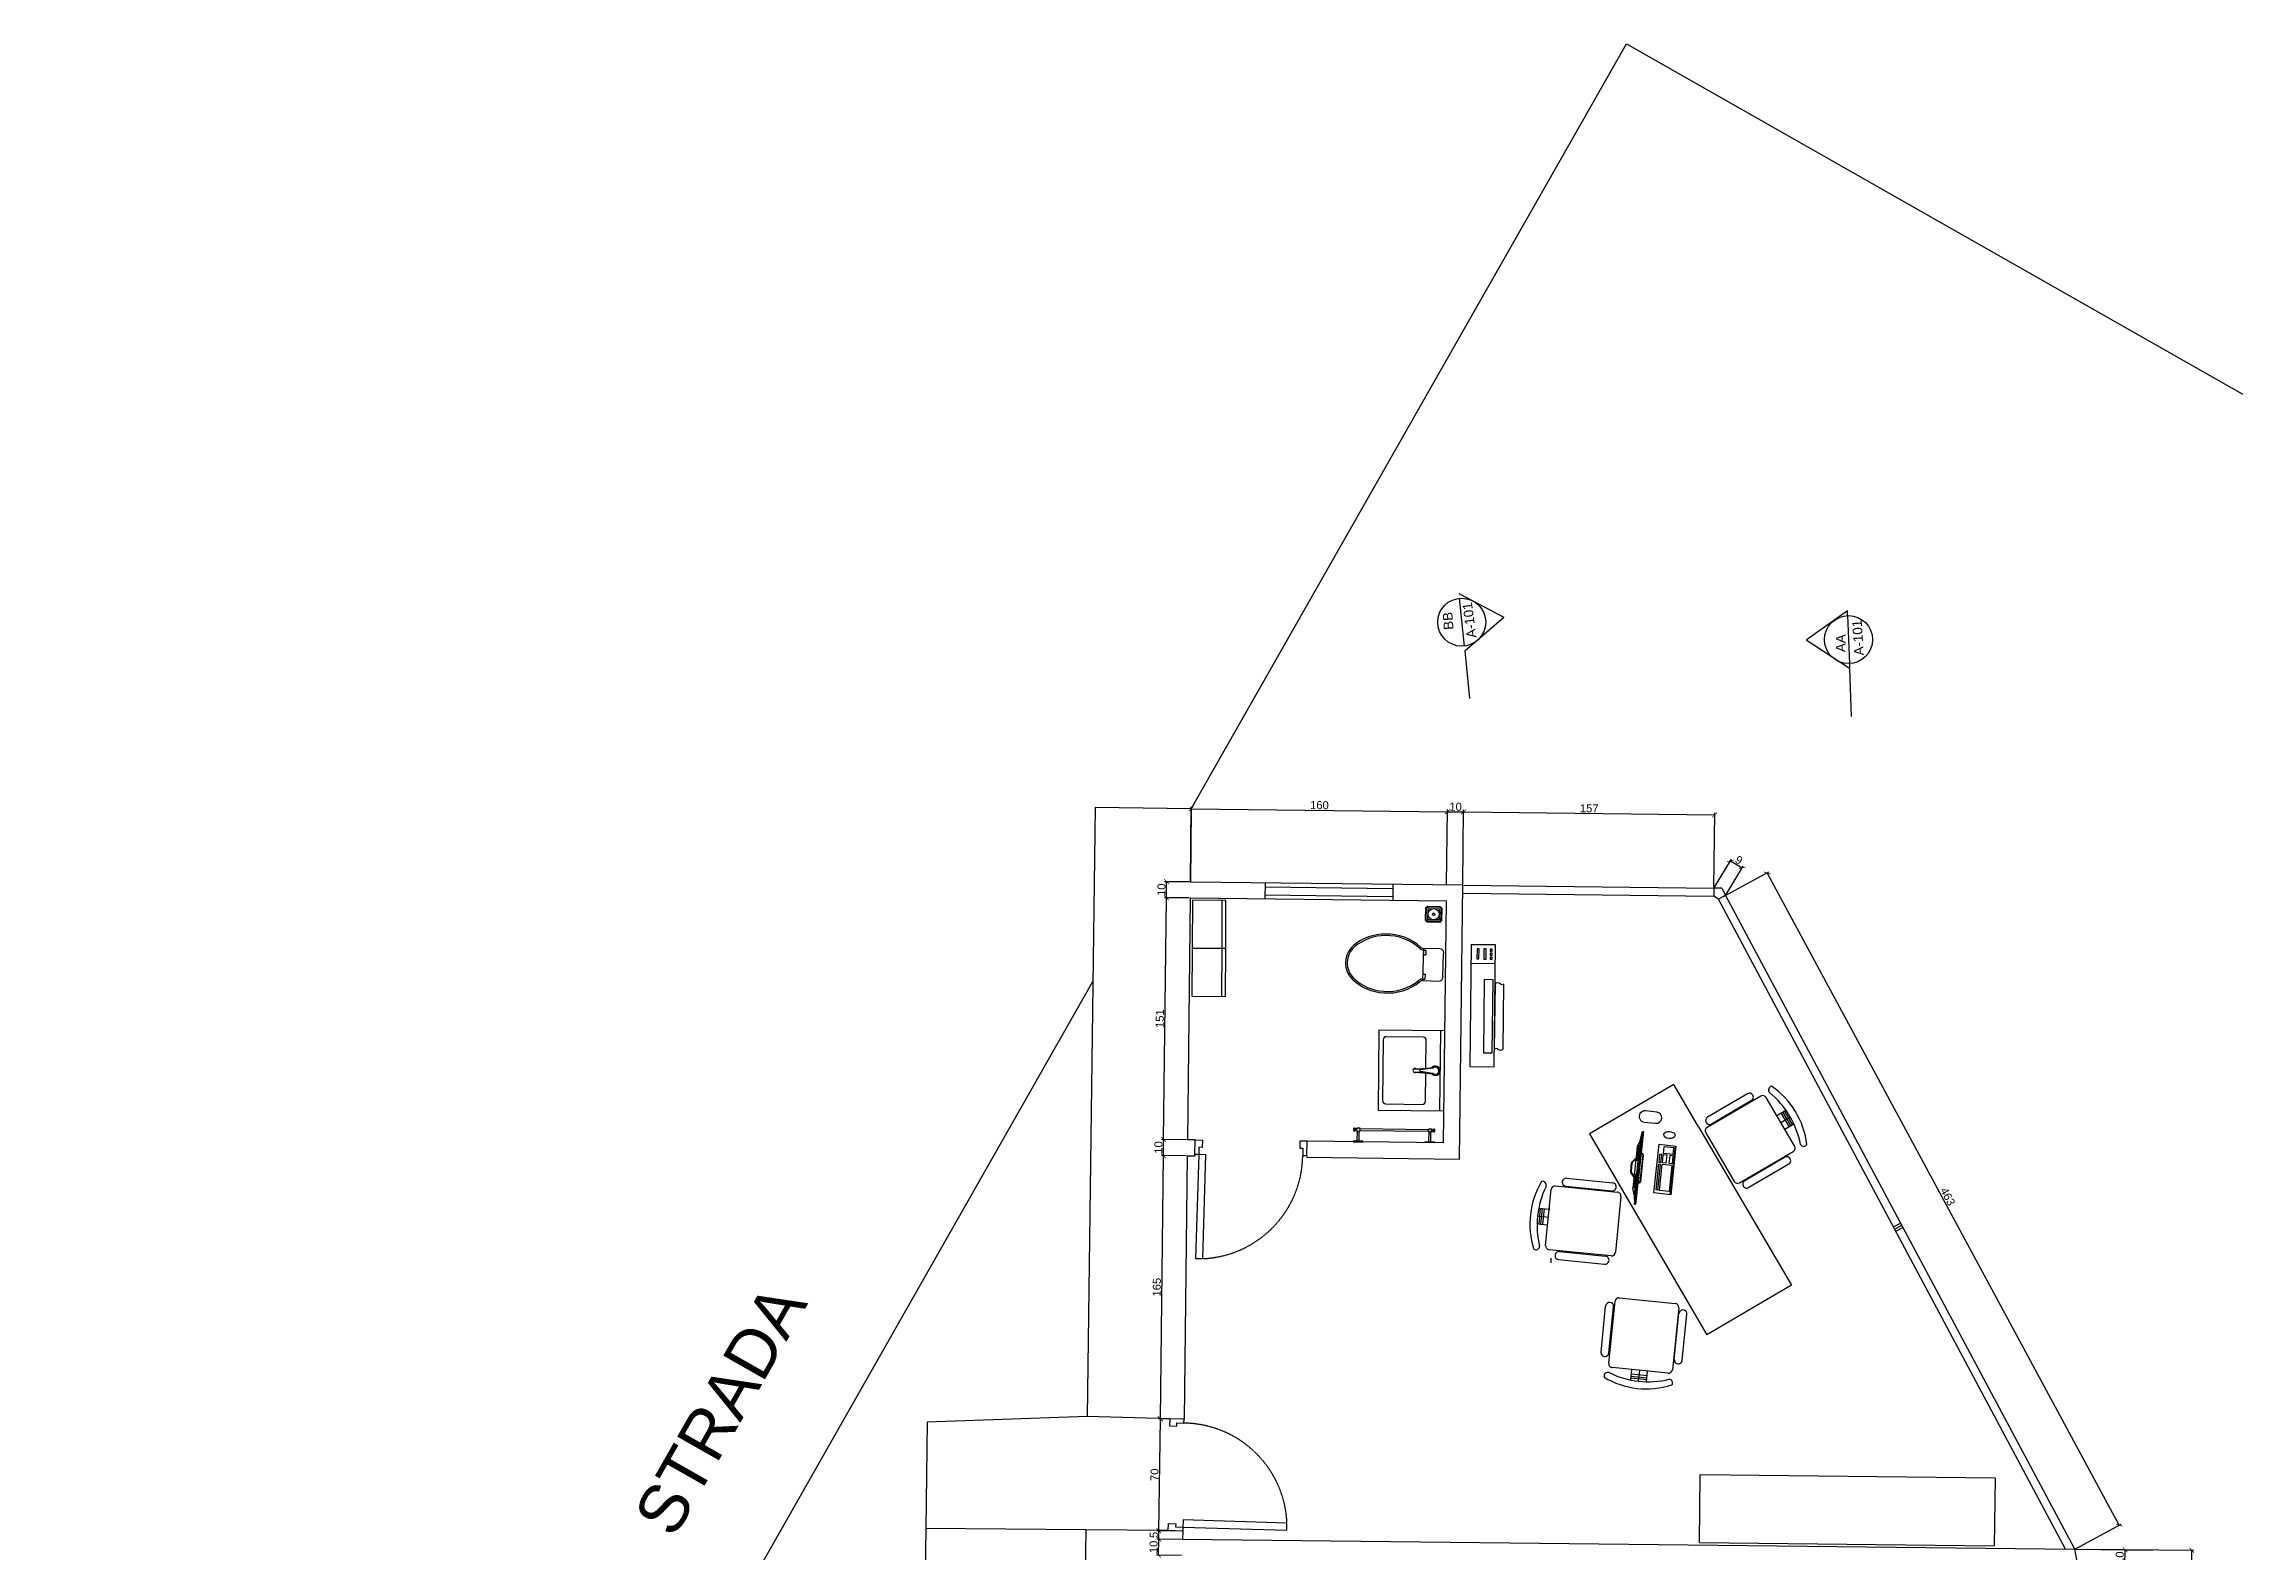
# Model space of a CAD drawing. Header units: millimetres. Extents: x 6031 to 12008, y 2 to 5193.
# Drawn here: x 6031 to 7400, y 1932 to 2873 of the extents above; entities that cross this region are included whole.
import ezdxf

# ---------------------------------------------------------------- set-up
doc = ezdxf.new("R2010")
doc.units = ezdxf.units.MM
doc.linetypes.add('HIDDEN', pattern=[0.375, 0.25, -0.125])
for name, color, linetype in [('A-DOOR-FULL', 3, 'Continuous'), ('A-FLOOR-STRS', 3, 'Continuous'), ('A-FURN', 9, 'Continuous'), ('A-GLAZ-FULL', 4, 'Continuous'), ('A-WALL-FULL-EXTR', 1, 'Continuous'), ('A-WALL-FULL-INTR', 2, 'Continuous'), ('QUOTE', 5, 'Continuous')]:
    doc.layers.add(name, color=color, linetype=linetype)
doc.styles.get("Standard").update_dxf_attribs({"font": 'arial.ttf'})
doc.dimstyles.new('ISO-25', dxfattribs={"dimtxt": 2.5, "dimasz": 2.5, "dimexe": 1.25, "dimexo": 0.625, "dimtad": 1, "dimtxsty": 'Standard', "dimcen": 2.5, "dimadec": 0, "dimazin": 0, "dimtfac": 1, "dimtmove": 0, "dimatfit": 3, "dimfxl": 1, "dimarcsym": 0})

# ---------------------------------------------------------------- blocks, each defined once
blk = doc.blocks.new('_ArchTick')
at = {"color": 0, "linetype": 'ByBlock', "const_width": 0.15}
blk.add_lwpolyline([(-0.5, -0.5), (0.5, 0.5)], dxfattribs=at)
blk = doc.blocks.new('*D54')
at = {"layer": 'Defpoints', "color": 0, "transparency": 16777216}
for p in [(7307.7, 1932.7), (7373.5, 1932.1), (7299.4, 1044.8)]:
    blk.add_point(p, dxfattribs=at)
at = {"layer": 'QUOTE', "color": 0, "lineweight": -2, "transparency": 16777216}
for p, q in [((7308.3, 1932.7), (7374.7, 1932.1)), ((7365.2, 1044.2), (7373.5, 1932.1)), ((7300, 1044.8), (7366.4, 1044.1))]:
    blk.add_line(p, q, dxfattribs=at)
at = {"layer": 'QUOTE', "color": 0, "lineweight": -2, "transparency": 16777216, "xscale": 3, "yscale": 3, "zscale": 3}
for p, rotation in [((7373.5, 1932.1), 89.46328671885087), ((7365.2, 1044.2), 269.4632867188508)]:
    blk.add_blockref('_ArchTick', p, dxfattribs=dict(at, rotation=rotation))
at = {"layer": 'QUOTE', "color": 0, "transparency": 16777216, "insert": (7366.2, 1488.1), "char_height": 5, "attachment_point": 5, "rotation": 89.4633}
blk.add_mtext('888', dxfattribs=at)
blk = doc.blocks.new('*D58')
at = {"layer": 'Defpoints', "color": 0, "transparency": 16777216}
for p in [(7108.1, 2355.4), (7080.2, 2340.3), (7300.4, 1932.8)]:
    blk.add_point(p, dxfattribs=at)
at = {"layer": 'QUOTE', "color": 0, "lineweight": -2, "transparency": 16777216}
for p, q in [((7080.8, 2340.6), (7109.2, 2356)), ((7328.2, 1947.8), (7108.1, 2355.4)), ((7300.9, 1933.1), (7329.3, 1948.4))]:
    blk.add_line(p, q, dxfattribs=at)
at = {"layer": 'QUOTE', "color": 0, "lineweight": -2, "transparency": 16777216, "xscale": 3, "yscale": 3, "zscale": 3}
for p, rotation in [((7108.1, 2355.4), 118.3768711432201), ((7328.2, 1947.8), 298.3768711432201)]:
    blk.add_blockref('_ArchTick', p, dxfattribs=dict(at, rotation=rotation))
at = {"layer": 'QUOTE', "color": 0, "transparency": 16777216, "insert": (7221, 2153.1), "char_height": 5, "attachment_point": 5, "rotation": 298.3769}
blk.add_mtext('463', dxfattribs=at)
blk = doc.blocks.new('*D76')
at = {"layer": 'Defpoints', "color": 0, "transparency": 16777216}
for p in [(6908.4, 2393.6), (6747.8, 2349.7), (6907.9, 2347.8)]:
    blk.add_point(p, dxfattribs=at)
at = {"layer": 'QUOTE', "color": 0, "lineweight": -2, "transparency": 16777216}
for p, q in [((6747.8, 2350.3), (6748.3, 2396.7)), ((6748.3, 2395.5), (6908.4, 2393.6)), ((6907.9, 2348.4), (6908.5, 2394.9))]:
    blk.add_line(p, q, dxfattribs=at)
at = {"layer": 'QUOTE', "color": 0, "lineweight": -2, "transparency": 16777216, "xscale": 3, "yscale": 3, "zscale": 3}
for p, rotation in [((6748.3, 2395.5), 179.3281673756861), ((6908.4, 2393.6), 359.3281673756861)]:
    blk.add_blockref('_ArchTick', p, dxfattribs=dict(at, rotation=rotation))
at = {"layer": 'QUOTE', "color": 0, "transparency": 16777216, "insert": (6828.4, 2397.7), "char_height": 5, "attachment_point": 5, "rotation": 359.3282}
blk.add_mtext('160', dxfattribs=at)
blk = doc.blocks.new('*D78')
at = {"layer": 'Defpoints', "color": 0, "transparency": 16777216}
for p in [(7331.8, 1932.4), (7331.8, 1932.4), (7331.6, 1922.5)]:
    blk.add_point(p, dxfattribs=at)
at = {"layer": 'QUOTE', "color": 0, "lineweight": -2, "transparency": 16777216}
for p, q in [((7331.6, 1922.5), (7331.8, 1932.4)), ((7332.4, 1932.4), (7333, 1932.4)), ((7332.3, 1922.5), (7332.9, 1922.5))]:
    blk.add_line(p, q, dxfattribs=at)
at = {"layer": 'QUOTE', "color": 0, "lineweight": -2, "transparency": 16777216, "xscale": 3, "yscale": 3, "zscale": 3}
for p, rotation in [((7331.8, 1932.4), 89.3660590342947), ((7331.6, 1922.5), 269.3660590342947)]:
    blk.add_blockref('_ArchTick', p, dxfattribs=dict(at, rotation=rotation))
at = {"layer": 'QUOTE', "color": 0, "transparency": 16777216, "insert": (7328.5, 1927.5), "char_height": 5, "attachment_point": 5, "rotation": 89.3661}
blk.add_mtext('10', dxfattribs=at)
blk = doc.blocks.new('*D67')
at = {"layer": 'Defpoints', "color": 0, "transparency": 16777216}
for p in [(7092.5, 2358.5), (7074.8, 2345.9), (7082.2, 2341.4)]:
    blk.add_point(p, dxfattribs=at)
at = {"layer": 'QUOTE', "color": 0, "lineweight": -2, "transparency": 16777216}
for p, q in [((7075.2, 2346.4), (7085.8, 2364)), ((7082.5, 2341.9), (7093.2, 2359.6)), ((7085.2, 2362.9), (7092.5, 2358.5))]:
    blk.add_line(p, q, dxfattribs=at)
at = {"layer": 'QUOTE', "color": 0, "lineweight": -2, "transparency": 16777216, "xscale": 3, "yscale": 3, "zscale": 3}
for p, rotation in [((7085.2, 2362.9), 148.8406313736999), ((7092.5, 2358.5), 328.8406313736999)]:
    blk.add_blockref('_ArchTick', p, dxfattribs=dict(at, rotation=rotation))
at = {"layer": 'QUOTE', "color": 0, "transparency": 16777216, "insert": (7090.5, 2363.4), "char_height": 5, "attachment_point": 5, "rotation": 328.8406}
blk.add_mtext('9', dxfattribs=at)
blk = doc.blocks.new('*D79')
at = {"layer": 'Defpoints', "color": 0, "transparency": 16777216}
for p in [(6918.5, 2393.5), (6907.9, 2347.8), (6918, 2347.7)]:
    blk.add_point(p, dxfattribs=at)
at = {"layer": 'QUOTE', "color": 0, "lineweight": -2, "transparency": 16777216}
for p, q in [((6907.9, 2348.4), (6908.5, 2394.9)), ((6908.4, 2393.6), (6918.5, 2393.5)), ((6918, 2348.3), (6918.5, 2394.7))]:
    blk.add_line(p, q, dxfattribs=at)
at = {"layer": 'QUOTE', "color": 0, "lineweight": -2, "transparency": 16777216, "xscale": 3, "yscale": 3, "zscale": 3}
for p, rotation in [((6908.4, 2393.6), 179.3281673756877), ((6918.5, 2393.5), 359.3281673756877)]:
    blk.add_blockref('_ArchTick', p, dxfattribs=dict(at, rotation=rotation))
at = {"layer": 'QUOTE', "color": 0, "transparency": 16777216, "insert": (6913.5, 2396.7), "char_height": 5, "attachment_point": 5, "rotation": 359.3282}
blk.add_mtext('10', dxfattribs=at)
blk = doc.blocks.new('*D68')
at = {"layer": 'Defpoints', "color": 0, "transparency": 16777216}
for p in [(7075.4, 2391.6), (6918, 2347.7), (7074.8, 2345.9)]:
    blk.add_point(p, dxfattribs=at)
at = {"layer": 'QUOTE', "color": 0, "lineweight": -2, "transparency": 16777216}
for p, q in [((6918, 2348.3), (6918.5, 2394.7)), ((6918.5, 2393.5), (7075.4, 2391.6)), ((7074.8, 2346.5), (7075.4, 2392.9))]:
    blk.add_line(p, q, dxfattribs=at)
at = {"layer": 'QUOTE', "color": 0, "lineweight": -2, "transparency": 16777216, "xscale": 3, "yscale": 3, "zscale": 3}
for p, rotation in [((6918.5, 2393.5), 179.3281673756863), ((7075.4, 2391.6), 359.3281673756863)]:
    blk.add_blockref('_ArchTick', p, dxfattribs=dict(at, rotation=rotation))
at = {"layer": 'QUOTE', "color": 0, "transparency": 16777216, "insert": (6997, 2395.7), "char_height": 5, "attachment_point": 5, "rotation": 359.3282}
blk.add_mtext('157', dxfattribs=at)
blk = doc.blocks.new('*D91')
at = {"layer": 'Defpoints', "color": 0, "transparency": 16777216}
for p in [(6728.1, 1939.1), (6742.9, 1938.9), (6742.8, 1928.9)]:
    blk.add_point(p, dxfattribs=at)
at = {"layer": 'QUOTE', "color": 0, "lineweight": -2, "transparency": 16777216}
for p, q in [((6742.3, 1938.9), (6726.8, 1939.1)), ((6727.9, 1929.1), (6728.1, 1939.1)), ((6742.2, 1928.9), (6726.7, 1929.1))]:
    blk.add_line(p, q, dxfattribs=at)
at = {"layer": 'QUOTE', "color": 0, "lineweight": -2, "transparency": 16777216, "xscale": 3, "yscale": 3, "zscale": 3}
for p, rotation in [((6727.9, 1929.1), 269.3281673757041), ((6728.1, 1939.1), 89.32816737570413)]:
    blk.add_blockref('_ArchTick', p, dxfattribs=dict(at, rotation=rotation))
at = {"layer": 'QUOTE', "color": 0, "transparency": 16777216, "insert": (6724.8, 1934.2), "char_height": 5, "attachment_point": 5, "rotation": 89.3282}
blk.add_mtext('10', dxfattribs=at)
blk = doc.blocks.new('*D92')
at = {"layer": 'Defpoints', "color": 0, "transparency": 16777216}
for p in [(6728.1, 1944.3), (6743, 1944.1), (6742.9, 1938.9)]:
    blk.add_point(p, dxfattribs=at)
at = {"layer": 'QUOTE', "color": 0, "lineweight": -2, "transparency": 16777216}
for p, q in [((6742.4, 1944.1), (6726.9, 1944.3)), ((6728.1, 1939.1), (6728.1, 1944.3)), ((6742.3, 1938.9), (6726.8, 1939.1))]:
    blk.add_line(p, q, dxfattribs=at)
at = {"layer": 'QUOTE', "color": 0, "lineweight": -2, "transparency": 16777216, "xscale": 3, "yscale": 3, "zscale": 3}
for p, rotation in [((6728.1, 1944.3), 89.32816737568596), ((6728.1, 1939.1), 269.328167375686)]:
    blk.add_blockref('_ArchTick', p, dxfattribs=dict(at, rotation=rotation))
at = {"layer": 'QUOTE', "color": 0, "transparency": 16777216, "insert": (6724.9, 1941.7), "char_height": 5, "attachment_point": 5, "rotation": 89.3282}
blk.add_mtext('5', dxfattribs=at)
blk = doc.blocks.new('*D93')
at = {"layer": 'Defpoints', "color": 0, "transparency": 16777216}
for p in [(6729, 2014.3), (6743.9, 2014.1), (6743, 1944.1)]:
    blk.add_point(p, dxfattribs=at)
at = {"layer": 'QUOTE', "color": 0, "lineweight": -2, "transparency": 16777216}
for p, q in [((6743.2, 2014.1), (6727.7, 2014.3)), ((6728.1, 1944.3), (6729, 2014.3)), ((6742.3, 1944.1), (6726.8, 1944.3))]:
    blk.add_line(p, q, dxfattribs=at)
at = {"layer": 'QUOTE', "color": 0, "lineweight": -2, "transparency": 16777216, "xscale": 3, "yscale": 3, "zscale": 3}
for p, rotation in [((6729, 2014.3), 89.25949155750676), ((6728.1, 1944.3), 269.2594915575067)]:
    blk.add_blockref('_ArchTick', p, dxfattribs=dict(at, rotation=rotation))
at = {"layer": 'QUOTE', "color": 0, "transparency": 16777216, "insert": (6725.4, 1979.3), "char_height": 5, "attachment_point": 5, "rotation": 89.2595}
blk.add_mtext('70', dxfattribs=at)
blk = doc.blocks.new('*D94')
at = {"layer": 'Defpoints', "color": 0, "transparency": 16777216}
for p in [(6730.9, 2178.7), (6745.8, 2178.6), (6743.9, 2014.1)]:
    blk.add_point(p, dxfattribs=at)
at = {"layer": 'QUOTE', "color": 0, "lineweight": -2, "transparency": 16777216}
for p, q in [((6729, 2014.2), (6730.9, 2178.7)), ((6745.1, 2178.6), (6729.7, 2178.8)), ((6743.2, 2014.1), (6727.8, 2014.3))]:
    blk.add_line(p, q, dxfattribs=at)
at = {"layer": 'QUOTE', "color": 0, "lineweight": -2, "transparency": 16777216, "xscale": 3, "yscale": 3, "zscale": 3}
for p, rotation in [((6730.9, 2178.7), 89.33377755298572), ((6729, 2014.2), 269.3337775529857)]:
    blk.add_blockref('_ArchTick', p, dxfattribs=dict(at, rotation=rotation))
at = {"layer": 'QUOTE', "color": 0, "transparency": 16777216, "insert": (6726.8, 2096.5), "char_height": 5, "attachment_point": 5, "rotation": 89.3338}
blk.add_mtext('165', dxfattribs=at)
blk = doc.blocks.new('*D70')
at = {"layer": 'Defpoints', "color": 0, "transparency": 16777216}
for p in [(6731, 2188.7), (6745.8, 2178.6), (6745.9, 2188.6)]:
    blk.add_point(p, dxfattribs=at)
at = {"layer": 'QUOTE', "color": 0, "lineweight": -2, "transparency": 16777216}
for p, q in [((6745.1, 2178.6), (6729.7, 2178.8)), ((6745.3, 2188.6), (6729.8, 2188.8)), ((6730.9, 2178.7), (6731, 2188.7))]:
    blk.add_line(p, q, dxfattribs=at)
at = {"layer": 'QUOTE', "color": 0, "lineweight": -2, "transparency": 16777216, "xscale": 3, "yscale": 3, "zscale": 3}
for p, rotation in [((6731, 2188.7), 89.33376871580099), ((6730.9, 2178.7), 269.333768715801)]:
    blk.add_blockref('_ArchTick', p, dxfattribs=dict(at, rotation=rotation))
at = {"layer": 'QUOTE', "color": 0, "transparency": 16777216, "insert": (6727.8, 2183.8), "char_height": 5, "attachment_point": 5, "rotation": 89.3338}
blk.add_mtext('10', dxfattribs=at)
blk = doc.blocks.new('*D95')
at = {"layer": 'Defpoints', "color": 0, "transparency": 16777216}
for p in [(6732.8, 2339.9), (6747.7, 2339.7), (6745.9, 2188.6)]:
    blk.add_point(p, dxfattribs=at)
at = {"layer": 'QUOTE', "color": 0, "lineweight": -2, "transparency": 16777216}
for p, q in [((6731, 2188.7), (6732.8, 2339.9)), ((6747, 2339.7), (6731.6, 2339.9)), ((6745.3, 2188.6), (6729.8, 2188.8))]:
    blk.add_line(p, q, dxfattribs=at)
at = {"layer": 'QUOTE', "color": 0, "lineweight": -2, "transparency": 16777216, "xscale": 3, "yscale": 3, "zscale": 3}
for p, rotation in [((6732.8, 2339.9), 89.32816737568598), ((6731, 2188.7), 269.328167375686)]:
    blk.add_blockref('_ArchTick', p, dxfattribs=dict(at, rotation=rotation))
at = {"layer": 'QUOTE', "color": 0, "transparency": 16777216, "insert": (6728.7, 2264.3), "char_height": 5, "attachment_point": 5, "rotation": 89.3282}
blk.add_mtext('151', dxfattribs=at)
blk = doc.blocks.new('*D96')
at = {"layer": 'Defpoints', "color": 0, "transparency": 16777216}
for p in [(6732.9, 2349.9), (6747.8, 2349.7), (6747.7, 2339.7)]:
    blk.add_point(p, dxfattribs=at)
at = {"layer": 'QUOTE', "color": 0, "lineweight": -2, "transparency": 16777216}
for p, q in [((6747.2, 2349.7), (6731.7, 2349.9)), ((6732.8, 2339.9), (6732.9, 2349.9)), ((6747, 2339.7), (6731.6, 2339.9))]:
    blk.add_line(p, q, dxfattribs=at)
at = {"layer": 'QUOTE', "color": 0, "lineweight": -2, "transparency": 16777216, "xscale": 3, "yscale": 3, "zscale": 3}
for p, rotation in [((6732.8, 2339.9), 269.3281673756952), ((6732.9, 2349.9), 89.3281673756952)]:
    blk.add_blockref('_ArchTick', p, dxfattribs=dict(at, rotation=rotation))
at = {"layer": 'QUOTE', "color": 0, "transparency": 16777216, "insert": (6729.7, 2344.9), "char_height": 5, "attachment_point": 5, "rotation": 89.3282}
blk.add_mtext('10', dxfattribs=at)

msp = doc.modelspace()

# ---------------------------------------------------------------- linework, layer by layer
at = {"layer": 'A-DOOR-FULL'}
for points in [[(6752.982, 2179.442), (6750.483, 2179.518), (6750.756, 2188.514), (6755.254, 2188.377), (6755.118, 2183.879), (6753.119, 2183.94), (6752.982, 2179.442)], [(6755.506, 2114.335), (6757.48, 2179.305), (6752.982, 2179.442), (6751.008, 2114.472), (6755.506, 2114.335)], [(6817.97, 2178.773), (6820.469, 2178.697), (6820.742, 2187.693), (6816.244, 2187.83), (6816.108, 2183.332), (6818.107, 2183.271), (6817.97, 2178.773)], [(6743.781, 2011.566), (6743.857, 2014.064), (6734.861, 2014.338), (6734.725, 2009.84), (6739.222, 2009.703), (6739.283, 2011.702), (6743.781, 2011.566)], [(6743.028, 1946.581), (6742.952, 1944.082), (6733.957, 1944.356), (6734.093, 1948.854), (6738.591, 1948.717), (6738.53, 1946.718), (6743.028, 1946.581)], [(6808.135, 1949.106), (6743.165, 1951.079), (6743.028, 1946.581), (6807.998, 1944.608), (6808.135, 1949.106)]]:
    msp.add_lwpolyline(points, dxfattribs=at)
at = {"layer": 'A-DOOR-FULL', "linetype": 'HIDDEN'}
for centre, radius, start, end in [((6752.704, 2179.546), 65.271, 272.46044, 359.321637), ((6742.929, 1946.305), 65.266, 2.459164, 89.252057)]:
    msp.add_arc(centre, radius, start, end, dxfattribs=at)
at = {"layer": 'A-FLOOR-STRS'}
for p, q in [((6583.278, 2012.118), (6582.412, 1945.623)), ((6683.334, 2015.79), (6583.278, 2012.118)), ((6582.412, 1945.623), (6574.581, 1344.292)), ((6682.408, 1944.787), (6582.412, 1945.623))]:
    msp.add_line(p, q, dxfattribs=at)
at = {"layer": 'A-FURN'}
for p, q in [((6767.497, 2338.194), (6767.346, 2308.195)), ((6894.655, 2325.697), (6894.886, 2333.693)), ((6894.886, 2333.693), (6895.914, 2334.664)), ((6895.161, 2325.889), (6895.38, 2333.472)), ((6895.38, 2333.472), (6896.107, 2334.158)), ((6895.914, 2334.664), (6903.911, 2334.434)), ((6896.107, 2334.158), (6903.69, 2333.94)), ((6896.173, 2326.275), (6896.368, 2333.029)), ((6896.368, 2333.029), (6896.492, 2333.147)), ((6896.492, 2333.147), (6903.247, 2332.952)), ((6903.365, 2332.827), (6903.17, 2326.073)), ((6903.247, 2332.952), (6903.365, 2332.827)), ((6903.69, 2333.94), (6904.376, 2333.213)), ((6903.911, 2334.434), (6904.882, 2333.405)), ((6904.376, 2333.213), (6904.157, 2325.63)), ((6904.882, 2333.405), (6904.651, 2325.408)), ((6895.626, 2324.668), (6894.655, 2325.697)), ((6895.848, 2325.162), (6895.161, 2325.889)), ((6903.623, 2324.438), (6895.626, 2324.668)), ((6903.43, 2324.943), (6895.848, 2325.162)), ((6896.291, 2326.15), (6896.173, 2326.275)), ((6903.045, 2325.955), (6896.291, 2326.15)), ((6903.17, 2326.073), (6903.045, 2325.955)), ((6904.157, 2325.63), (6903.43, 2324.943)), ((6904.651, 2325.408), (6903.623, 2324.438)), ((6767.346, 2308.195), (6767.196, 2278.195)), ((6893.413, 2308.191), (6892.833, 2288.068)), ((6893.384, 2307.192), (6893.298, 2304.193)), ((6893.298, 2304.193), (6894.797, 2304.15)), ((6893.384, 2307.192), (6894.884, 2307.148)), ((6903.745, 2307.893), (6893.413, 2308.191)), ((6894.884, 2307.148), (6894.797, 2304.15)), ((6905.617, 2290.661), (6906.027, 2304.866)), ((6906.055, 2304.915), (6906.072, 2305.506)), ((6938.426, 2310.219), (6923.177, 2310.398)), ((6892.833, 2288.068), (6903.164, 2287.77)), ((6892.862, 2289.067), (6894.361, 2289.024)), ((6892.948, 2292.066), (6894.448, 2292.023)), ((6894.448, 2292.023), (6894.361, 2289.024)), ((6905.628, 2290.118), (6905.645, 2290.71)), ((6923.043, 2298.961), (6938.292, 2298.782)), ((6865.431, 2257.174), (6865.053, 2207.176)), ((6906.849, 2256.666), (6865.431, 2257.174)), ((6868.18, 2251.065), (6867.917, 2213.079)), ((6893.203, 2252.758), (6870.205, 2253.04)), ((6894.942, 2233.186), (6895.178, 2250.734)), ((6904.11, 2256.711), (6903.497, 2206.705)), ((6894.713, 2212.737), (6894.907, 2230.43)), ((7049.919, 2223.195), (6997.1, 2192.283)), ((7065.375, 2196.786), (7049.919, 2223.195)), ((7095.853, 2217.377), (7070.911, 2202.78)), ((6865.053, 2207.176), (6906.263, 2206.693)), ((6869.902, 2211.063), (6892.688, 2210.761)), ((7039.137, 2205.914), (7032.134, 2206.662)), ((7104.253, 2215.906), (7070.646, 2196.238)), ((7098.377, 2213.066), (7073.434, 2198.468)), ((7125.336, 2184.742), (7107.611, 2215.027)), ((7121.864, 2196.885), (7116.902, 2205.362)), ((7123.014, 2197.558), (7118.052, 2206.035)), ((7124.018, 2198.064), (7119.021, 2206.602)), ((6849.788, 2195.582), (6849.773, 2194.4)), ((6849.773, 2194.4), (6849.942, 2194.397)), ((6849.957, 2195.58), (6849.788, 2195.582)), ((6849.942, 2194.397), (6849.957, 2195.58)), ((6850.618, 2194.389), (6850.633, 2195.572)), ((6850.618, 2194.389), (6850.787, 2194.387)), ((6850.802, 2195.57), (6850.633, 2195.572)), ((6850.787, 2194.387), (6850.802, 2195.57)), ((6851.294, 2194.381), (6851.308, 2195.563)), ((6851.294, 2194.381), (6851.716, 2194.375)), ((6851.731, 2195.558), (6851.308, 2195.563)), ((6851.716, 2194.375), (6851.713, 2194.126)), ((6851.713, 2194.126), (6853.741, 2194.101)), ((6851.716, 2194.375), (6851.731, 2195.558)), ((6851.734, 2195.807), (6851.731, 2195.558)), ((6853.761, 2195.782), (6851.734, 2195.807)), ((6852.058, 2187.861), (6852.135, 2194.121)), ((6853.241, 2187.846), (6853.318, 2194.106)), ((6853.741, 2194.101), (6853.744, 2194.35)), ((6853.758, 2195.533), (6853.744, 2194.35)), ((6853.744, 2194.35), (6853.913, 2194.348)), ((6853.758, 2195.533), (6853.761, 2195.782)), ((6853.927, 2195.531), (6853.758, 2195.533)), ((6853.913, 2194.348), (6853.914, 2194.433)), ((6853.914, 2194.433), (6853.926, 2195.446)), ((6853.914, 2194.433), (6896.323, 2193.907)), ((6853.926, 2195.446), (6853.927, 2195.531)), ((6896.336, 2194.921), (6853.926, 2195.446)), ((6896.323, 2193.907), (6896.322, 2193.823)), ((6896.322, 2193.823), (6896.491, 2193.821)), ((6896.323, 2193.907), (6896.336, 2194.921)), ((6896.337, 2195.005), (6896.336, 2194.921)), ((6896.506, 2195.003), (6896.337, 2195.005)), ((6896.491, 2193.821), (6896.488, 2193.571)), ((6896.488, 2193.571), (6898.516, 2193.546)), ((6896.506, 2195.003), (6896.491, 2193.821)), ((6896.509, 2195.253), (6896.506, 2195.003)), ((6898.536, 2195.227), (6896.509, 2195.253)), ((6896.833, 2187.306), (6896.91, 2193.566)), ((6898.016, 2187.291), (6898.093, 2193.552)), ((6898.516, 2193.546), (6898.519, 2193.795)), ((6898.519, 2193.795), (6898.533, 2194.978)), ((6898.519, 2193.795), (6898.941, 2193.79)), ((6898.533, 2194.978), (6898.536, 2195.227)), ((6898.956, 2194.973), (6898.533, 2194.978)), ((6898.941, 2193.79), (6898.956, 2194.973)), ((6899.448, 2193.784), (6899.463, 2194.967)), ((6899.448, 2193.784), (6899.617, 2193.782)), ((6899.632, 2194.965), (6899.463, 2194.967)), ((6899.617, 2193.782), (6899.632, 2194.965)), ((6900.293, 2193.774), (6900.307, 2194.956)), ((6900.293, 2193.774), (6900.462, 2193.771)), ((6900.462, 2193.771), (6900.476, 2194.954)), ((6997.1, 2192.283), (7012.556, 2165.873)), ((7028.799, 2188.115), (7030.237, 2193.87)), ((7031.386, 2199.658), (7038.389, 2198.91)), ((7065.375, 2196.786), (7123.372, 2097.687)), ((7069.767, 2192.879), (7087.491, 2162.594)), ((6849.692, 2187.89), (6849.686, 2187.383)), ((6849.686, 2187.383), (6855.6, 2187.31)), ((6855.606, 2187.817), (6849.692, 2187.89)), ((6855.6, 2187.31), (6855.606, 2187.817)), ((6894.461, 2186.829), (6894.467, 2187.335)), ((6900.375, 2186.755), (6894.461, 2186.829)), ((6894.467, 2187.335), (6900.381, 2187.262)), ((6900.381, 2187.262), (6900.375, 2186.755)), ((7026.177, 2177.022), (7023.769, 2174.882)), ((7026.113, 2176.424), (7024.038, 2174.58)), ((7026.936, 2184.125), (7024.19, 2158.419)), ((7028.799, 2188.115), (7025.168, 2154.125)), ((7027.119, 2176.436), (7026.471, 2176.505)), ((7027.161, 2176.831), (7026.513, 2176.9)), ((7027.203, 2177.226), (7026.555, 2177.295)), ((7027.246, 2177.621), (7026.597, 2177.69)), ((7027.288, 2178.016), (7026.639, 2178.085)), ((7027.33, 2178.411), (7026.682, 2178.48)), ((7027.372, 2178.806), (7026.724, 2178.875)), ((7027.414, 2179.201), (7026.766, 2179.27)), ((7027.457, 2179.596), (7026.808, 2179.665)), ((7027.499, 2179.991), (7026.85, 2180.06)), ((7027.541, 2180.386), (7026.892, 2180.455)), ((7027.583, 2180.781), (7026.935, 2180.85)), ((7028.799, 2188.115), (7026.936, 2184.125)), ((7027.625, 2181.176), (7026.977, 2181.245)), ((7027.668, 2181.571), (7027.019, 2181.64)), ((7027.71, 2181.966), (7027.061, 2182.035)), ((7027.752, 2182.361), (7027.103, 2182.43)), ((7027.794, 2182.755), (7027.146, 2182.825)), ((7027.836, 2183.15), (7027.188, 2183.22)), ((7027.879, 2183.545), (7027.23, 2183.615)), ((7027.921, 2183.94), (7027.272, 2184.01)), ((7027.963, 2184.335), (7027.314, 2184.405)), ((7028.005, 2184.73), (7027.357, 2184.8)), ((7028.047, 2185.125), (7027.399, 2185.195)), ((7030.388, 2179.24), (7028.596, 2162.464)), ((7030.79, 2179.197), (7028.998, 2162.421)), ((7029.688, 2179.6), (7029.334, 2179.286)), ((7029.419, 2179.902), (7029.398, 2179.884)), ((7037.432, 2155.404), (7040.679, 2185.791)), ((7040.642, 2174.396), (7041.181, 2179.437)), ((7040.679, 2185.791), (7051.151, 2184.673)), ((7042.275, 2179.32), (7041.181, 2179.437)), ((7041.737, 2174.279), (7042.275, 2179.32)), ((7042.685, 2174.177), (7043.224, 2179.219)), ((7045.41, 2178.985), (7043.224, 2179.219)), ((7043.321, 2180.129), (7043.755, 2184.19)), ((7049.374, 2179.482), (7043.321, 2180.129)), ((7049.808, 2183.544), (7043.755, 2184.19)), ((7045.41, 2178.985), (7044.871, 2173.944)), ((7046.95, 2173.722), (7047.489, 2178.763)), ((7050.599, 2184.732), (7047.353, 2154.345)), ((7049.277, 2178.572), (7047.489, 2178.763)), ((7051.151, 2184.673), (7047.905, 2154.286)), ((7049.277, 2178.572), (7048.738, 2173.531)), ((7049.374, 2179.482), (7049.808, 2183.544)), ((7090.85, 2161.716), (7124.457, 2181.384)), ((7119.107, 2177.645), (7094.164, 2163.047)), ((6982.893, 2164.586), (7011.651, 2161.735)), ((7012.556, 2165.873), (7070.553, 2066.775)), ((7023.268, 2173.909), (7022.763, 2169.179)), ((7024.948, 2165.522), (7023.047, 2168.122)), ((7023.67, 2173.866), (7023.165, 2169.136)), ((7025.012, 2166.119), (7023.373, 2168.36)), ((7025.655, 2162.735), (7025.007, 2162.805)), ((7025.697, 2163.13), (7025.049, 2163.2)), ((7025.74, 2163.525), (7025.091, 2163.595)), ((7025.782, 2163.92), (7025.133, 2163.99)), ((7025.824, 2164.315), (7025.176, 2164.385)), ((7025.866, 2164.71), (7025.218, 2164.779)), ((7025.908, 2165.105), (7025.26, 2165.174)), ((7025.951, 2165.5), (7025.302, 2165.569)), ((7025.993, 2165.895), (7025.344, 2165.964)), ((7026.035, 2166.29), (7025.387, 2166.359)), ((7026.077, 2166.685), (7025.429, 2166.754)), ((7027.035, 2175.646), (7026.386, 2175.715)), ((7027.077, 2176.041), (7026.428, 2176.11)), ((7027.835, 2162.26), (7027.556, 2162.641)), ((7028.816, 2164.529), (7027.787, 2164.806)), ((7038.809, 2157.24), (7040.53, 2173.345)), ((7039.904, 2157.123), (7041.624, 2173.228)), ((7041.624, 2173.228), (7040.53, 2173.345)), ((7041.737, 2174.279), (7040.642, 2174.396)), ((7040.852, 2157.022), (7042.573, 2173.127)), ((7048.626, 2172.48), (7042.573, 2173.127)), ((7044.871, 2173.944), (7042.685, 2174.177)), ((7048.626, 2172.48), (7046.906, 2156.375)), ((7048.738, 2173.531), (7046.95, 2173.722)), ((7121.63, 2173.333), (7096.688, 2158.736)), ((6969.727, 2122.623), (6973.189, 2157.542)), ((6975.874, 2159.743), (7014.623, 2155.901)), ((6982.4, 2159.615), (7011.159, 2156.764)), ((7016.824, 2153.216), (7013.362, 2118.297)), ((7025.168, 2154.125), (7024.19, 2158.419)), ((7025.233, 2158.786), (7024.585, 2158.855)), ((7025.276, 2159.181), (7024.627, 2159.25)), ((7025.318, 2159.576), (7024.669, 2159.645)), ((7025.36, 2159.971), (7024.711, 2160.04)), ((7025.402, 2160.366), (7024.754, 2160.435)), ((7025.444, 2160.761), (7024.796, 2160.83)), ((7025.487, 2161.155), (7024.838, 2161.225)), ((7025.529, 2161.55), (7024.88, 2161.62)), ((7025.571, 2161.945), (7024.922, 2162.015)), ((7025.613, 2162.34), (7024.965, 2162.41)), ((7025.168, 2154.125), (7025.357, 2148.196)), ((7027.509, 2162.021), (7027.492, 2162.043)), ((7047.905, 2154.286), (7037.432, 2155.404)), ((7039.904, 2157.123), (7038.809, 2157.24)), ((7046.906, 2156.375), (7040.852, 2157.022)), ((6965.616, 2135.966), (6966.592, 2145.81)), ((6966.74, 2135.925), (6967.709, 2145.699)), ((6968.066, 2135.794), (6969.035, 2145.568)), ((7010.677, 2116.096), (6971.928, 2119.938)), ((6977.858, 2113.802), (7006.617, 2110.951)), ((6978.351, 2118.774), (7007.11, 2115.923)), ((7123.372, 2097.687), (7070.553, 2066.775)), ((7004.35, 2055.967), (7007.265, 2084.719)), ((7009.178, 2048.938), (7013.105, 2087.678)), ((7009.321, 2055.463), (7012.235, 2084.215)), ((7015.795, 2089.873), (7050.706, 2086.334)), ((7052.901, 2083.644), (7048.974, 2044.904)), ((7050.152, 2051.324), (7053.067, 2080.076)), ((7055.123, 2050.82), (7058.037, 2079.573)), ((7046.284, 2042.709), (7011.373, 2046.248)), ((7032.932, 2038.627), (7023.09, 2039.625)), ((7032.976, 2039.751), (7023.203, 2040.741)), ((7033.11, 2041.076), (7023.338, 2042.067)), ((7065.932, 1936.856), (7066.4, 1979.164)), ((7250.584, 1977.126), (7250.116, 1934.819))]:
    msp.add_line(p, q, dxfattribs=at)
at = {"layer": 'A-FURN', "ltscale": 0.1}
for p, q in [((7114.195, 2203.778), (7119.834, 2207.078)), ((7116.693, 2199.51), (7122.555, 2202.941)), ((7119.192, 2195.24), (7124.895, 2198.578)), ((6964.421, 2136.084), (6970.997, 2135.432)), ((6964.726, 2141.026), (6971.485, 2140.356)), ((6965.472, 2145.921), (6971.973, 2145.277)), ((7022.977, 2038.505), (7023.636, 2045.005)), ((7027.87, 2037.749), (7028.555, 2044.506)), ((7032.811, 2037.432), (7033.478, 2044.007)), ((7250.584, 1977.126), (7066.4, 1979.164)), ((7065.932, 1936.856), (7249.941, 1934.82))]:
    msp.add_line(p, q, dxfattribs=at)
at = {"layer": 'A-FURN'}
for points in [[(6748.847, 2308.288), (6769.846, 2308.182), (6769.997, 2338.182), (6748.997, 2338.287), (6748.847, 2308.288)], [(6748.696, 2278.288), (6769.696, 2278.183), (6769.846, 2308.182), (6748.847, 2308.288), (6748.696, 2278.288)]]:
    msp.add_lwpolyline(points, dxfattribs=at)
for points in [[(6937.535, 2234.259), (6938.429, 2310.504), (6923.18, 2310.683), (6922.286, 2234.438)], [(6928.109, 2301.633), (6928.183, 2307.987), (6926.913, 2308.026), (6926.839, 2301.672)], [(6932.555, 2301.497), (6932.629, 2307.851), (6931.239, 2307.892), (6931.165, 2301.539)], [(6936.368, 2301.382), (6936.383, 2302.652), (6935.113, 2302.691), (6935.098, 2301.42)], [(6936.396, 2303.923), (6936.411, 2305.193), (6935.141, 2305.232), (6935.126, 2303.962)], [(6936.425, 2306.464), (6936.44, 2307.734), (6935.17, 2307.773), (6935.155, 2306.503)], [(6936.365, 2242.894), (6936.901, 2288.641), (6931.409, 2288.705), (6930.873, 2242.958)], [(7030.885, 2193.801), (7026.006, 2148.127), (7025.357, 2148.196), (7030.237, 2193.87)]]:
    msp.add_lwpolyline(points, close=True, dxfattribs=at)
msp.add_lwpolyline([(6943.251, 2245.235), (6943.728, 2285.899, -0.4245272), (6941.424, 2285.976, 0.40494641), (6938.143, 2286.077), (6937.666, 2245.413, -0.4245272), (6939.97, 2245.335, 0.40494641)], format="xyb", close=True, dxfattribs=at)
at = {"layer": 'A-FURN', "ltscale": 4}
for points in [[(6888.887, 2232.979, 0.15031112), (6888.153, 2233.215, 1), (6888.121, 2230.591, 0.14506259), (6888.838, 2230.794)], [(6887.517, 2230.957), (6887.548, 2230.949), (6887.579, 2230.942), (6887.61, 2230.934), (6887.641, 2230.926), (6887.673, 2230.918), (6887.704, 2230.91), (6887.735, 2230.901), (6887.767, 2230.893), (6887.798, 2230.885), (6887.83, 2230.877), (6887.861, 2230.869), (6887.893, 2230.861), (6887.924, 2230.853), (6887.956, 2230.846), (6887.987, 2230.84), (6888.019, 2230.833), (6888.05, 2230.827), (6888.082, 2230.822), (6888.113, 2230.817), (6888.145, 2230.813), (6888.197, 2230.808), (6888.251, 2230.803), (6888.304, 2230.799), (6888.359, 2230.796), (6888.413, 2230.794), (6888.468, 2230.793), (6888.523, 2230.792), (6888.579, 2230.791), (6888.634, 2230.792), (6888.69, 2230.792), (6888.746, 2230.793), (6888.802, 2230.794), (6888.857, 2230.794), (6888.913, 2230.795), (6888.968, 2230.796), (6889.023, 2230.797), (6889.077, 2230.798), (6889.131, 2230.798), (6889.185, 2230.798), (6889.238, 2230.797), (6889.328, 2230.795), (6889.419, 2230.793), (6889.51, 2230.791), (6889.6, 2230.789), (6889.691, 2230.787), (6889.781, 2230.785), (6889.872, 2230.782), (6889.963, 2230.78), (6890.053, 2230.777), (6890.144, 2230.774), (6890.234, 2230.772), (6890.325, 2230.769), (6890.415, 2230.766), (6890.506, 2230.763), (6890.597, 2230.76), (6890.687, 2230.757), (6890.778, 2230.753), (6890.868, 2230.75), (6890.959, 2230.747), (6891.05, 2230.744), (6891.326, 2230.733), (6891.603, 2230.72), (6891.879, 2230.704), (6892.155, 2230.686), (6892.431, 2230.667), (6892.706, 2230.646), (6892.982, 2230.623), (6893.257, 2230.598), (6893.532, 2230.573), (6893.807, 2230.546), (6894.083, 2230.518), (6894.358, 2230.489), (6894.633, 2230.46), (6894.907, 2230.43), (6895.182, 2230.4), (6895.457, 2230.369), (6895.732, 2230.338), (6896.007, 2230.307), (6896.282, 2230.277), (6896.557, 2230.247), (6896.624, 2230.239), (6896.691, 2230.231), (6896.758, 2230.223), (6896.825, 2230.214), (6896.892, 2230.205), (6896.959, 2230.196), (6897.025, 2230.187), (6897.092, 2230.177), (6897.159, 2230.168), (6897.226, 2230.159), (6897.293, 2230.15), (6897.36, 2230.141), (6897.427, 2230.132), (6897.493, 2230.124), (6897.56, 2230.116), (6897.627, 2230.108), (6897.694, 2230.101), (6897.761, 2230.095), (6897.828, 2230.089), (6897.895, 2230.085), (6897.964, 2230.08), (6898.032, 2230.077), (6898.1, 2230.075), (6898.168, 2230.074), (6898.236, 2230.073), (6898.305, 2230.072), (6898.373, 2230.071), (6898.441, 2230.071), (6898.509, 2230.069), (6898.577, 2230.068), (6898.645, 2230.066), (6898.713, 2230.063), (6898.781, 2230.058), (6898.848, 2230.053), (6898.916, 2230.046), (6898.984, 2230.038), (6899.051, 2230.028), (6891.566, 2231.194, -0.7581403), (6891.583, 2232.516), (6899.229, 2233.517), (6899.296, 2233.531), (6899.324, 2233.538), (6899.352, 2233.546), (6899.38, 2233.554), (6899.408, 2233.563), (6899.436, 2233.572), (6899.464, 2233.582), (6899.492, 2233.592), (6899.52, 2233.603), (6899.548, 2233.613), (6899.576, 2233.624), (6899.603, 2233.635), (6899.631, 2233.647), (6899.659, 2233.658), (6899.686, 2233.669), (6899.714, 2233.681), (6899.741, 2233.692), (6899.768, 2233.703), (6899.796, 2233.713), (6899.823, 2233.724), (6899.85, 2233.734)], [(6898.436, 2230.078, 0.24373671), (6900.825, 2228.803, 1), (6900.896, 2234.687, 0.24428596), (6898.474, 2233.465)], [(6899.812, 2229.775, 0.12168811), (6900.851, 2229.504, 1), (6900.906, 2233.984, 0.12310701), (6899.849, 2233.733)]]:
    msp.add_lwpolyline(points, format="xyb", dxfattribs=at)
for points in [[(6887.54, 2232.84), (6887.571, 2232.847), (6887.602, 2232.854), (6887.633, 2232.862), (6887.665, 2232.87), (6887.696, 2232.878), (6887.728, 2232.886), (6887.759, 2232.894), (6887.791, 2232.902), (6887.823, 2232.91), (6887.854, 2232.917), (6887.886, 2232.925), (6887.918, 2232.933), (6887.949, 2232.94), (6887.981, 2232.947), (6888.013, 2232.953), (6888.045, 2232.959), (6888.076, 2232.964), (6888.108, 2232.969), (6888.14, 2232.973), (6888.171, 2232.977), (6888.224, 2232.982), (6888.277, 2232.985), (6888.33, 2232.988), (6888.385, 2232.99), (6888.439, 2232.99), (6888.494, 2232.991), (6888.55, 2232.99), (6888.605, 2232.989), (6888.661, 2232.988), (6888.717, 2232.986), (6888.773, 2232.984), (6888.828, 2232.981), (6888.884, 2232.979), (6888.94, 2232.976), (6888.995, 2232.974), (6889.05, 2232.972), (6889.104, 2232.97), (6889.158, 2232.968), (6889.211, 2232.967), (6889.264, 2232.967), (6889.364, 2232.966), (6889.464, 2232.966), (6889.564, 2232.965), (6889.664, 2232.965), (6889.764, 2232.965), (6889.863, 2232.965), (6889.963, 2232.965), (6890.063, 2232.965), (6890.163, 2232.966), (6890.263, 2232.966), (6890.363, 2232.967), (6890.463, 2232.967), (6890.563, 2232.968), (6890.662, 2232.969), (6890.762, 2232.97), (6890.862, 2232.972), (6890.962, 2232.973), (6891.062, 2232.974), (6891.162, 2232.976), (6891.262, 2232.978), (6891.545, 2232.984), (6891.828, 2232.992), (6892.112, 2233.002), (6892.395, 2233.014), (6892.678, 2233.027), (6892.961, 2233.042), (6893.244, 2233.059), (6893.527, 2233.077), (6893.81, 2233.097), (6894.093, 2233.117), (6894.376, 2233.139), (6894.659, 2233.162), (6894.942, 2233.186), (6895.224, 2233.21), (6895.507, 2233.236), (6895.789, 2233.262), (6896.071, 2233.288), (6896.354, 2233.315), (6896.636, 2233.343), (6896.917, 2233.371), (6897.753, 2233.453), (6897.937, 2233.471), (6898.004, 2233.473), (6898.072, 2233.475), (6898.14, 2233.475), (6898.209, 2233.475), (6898.277, 2233.474), (6898.345, 2233.473), (6898.413, 2233.472), (6898.482, 2233.47), (6898.55, 2233.469), (6898.618, 2233.469), (6898.686, 2233.469), (6898.755, 2233.47), (6898.823, 2233.472), (6898.891, 2233.475), (6898.959, 2233.48), (6899.026, 2233.486), (6899.094, 2233.494), (6899.162, 2233.504), (6899.229, 2233.517)], [(6899.837, 2229.766), (6899.808, 2229.776), (6899.778, 2229.787), (6899.749, 2229.798), (6899.72, 2229.81), (6899.691, 2229.821), (6899.662, 2229.833), (6899.633, 2229.845), (6899.604, 2229.857), (6899.575, 2229.869), (6899.546, 2229.881), (6899.517, 2229.893), (6899.488, 2229.904), (6899.459, 2229.916), (6899.43, 2229.927), (6899.401, 2229.938), (6899.371, 2229.948), (6899.342, 2229.958), (6899.312, 2229.967), (6899.283, 2229.976), (6899.253, 2229.985), (6899.186, 2230.001), (6899.119, 2230.016), (6899.051, 2230.028)]]:
    msp.add_lwpolyline(points, dxfattribs=at)
at = {"layer": 'A-FURN'}
for radius in [3.5, 0.8]:
    msp.add_circle((6899.769, 2329.551), radius, dxfattribs=at)
for centre, radius, start, end in [((6869.357, 2286.93), 30.241, 89.433321, 130.52311), ((6869.357, 2286.93), 29.241, 89.433321, 130.52311), ((6870.685, 2286.171), 31.015, 46.93029, 91.90111), ((6870.685, 2286.171), 30.015, 46.93029, 91.90111), ((6858.941, 2299.115), 14.211, 130.523116, 226.173858), ((6858.941, 2299.115), 13.211, 130.523116, 226.173858), ((6893.481, 2310.559), 3.368, 226.930261, 268.348454), ((6893.481, 2310.559), 2.368, 226.930261, 268.348454), ((6903.676, 2305.526), 2.368, 358.348483, 88.348483), ((6870.041, 2310.68), 30.241, 226.173851, 267.26364), ((6870.041, 2310.68), 29.241, 226.173851, 267.26364), ((6871.411, 2311.361), 31.015, 264.795856, 309.766676), ((6871.411, 2311.361), 30.015, 264.795856, 309.766676), ((6892.765, 2285.7), 3.368, 88.348512, 129.766705), ((6892.765, 2285.7), 2.368, 88.348512, 129.766705), ((6903.233, 2290.137), 2.368, 268.348483, 358.348483), ((6870.18, 2251.04), 2, 89.297595, 179.297595), ((6893.179, 2250.758), 2, 359.297595, 89.297595), ((7097.115, 2215.221), 2.498, 300.338131, 120.338131), ((7111.476, 2219.757), 2.455, 102.533388, 222.712377), ((7074.587, 2175.203), 55.411, 10.829539, 50.714466), ((7081.35, 2179.379), 52.014, 6.891211, 55.322534), ((6869.917, 2213.063), 2, 179.560916, 269.560916), ((6892.713, 2212.761), 2, 269.297595, 359.297595), ((7031.76, 2203.16), 3.522, 83.901899, 263.901899), ((7038.763, 2202.412), 3.522, 263.901899, 83.901899), ((7105.493, 2213.787), 2.455, 30.338131, 120.338131), ((6850.28, 2194.393), 0.338, 179.290045, 359.290045), ((6850.295, 2195.576), 0.338, 359.290045, 179.290045), ((6851.04, 2194.362), 0.254, 4.269151, 174.310939), ((6851.055, 2195.589), 0.254, 184.269151, 354.310939), ((6899.194, 2193.765), 0.254, 4.269151, 174.310939), ((6899.209, 2194.992), 0.254, 184.269151, 354.310939), ((6899.955, 2193.778), 0.338, 179.290045, 359.290045), ((6899.969, 2194.96), 0.338, 359.290045, 179.290045), ((7071.886, 2194.119), 2.455, 120.338131, 210.338131), ((7072.173, 2200.624), 2.498, 120.338131, 300.338131), ((7029.968, 2179.285), 0.827, 353.901899, 131.622245), ((7029.968, 2179.285), 0.422, 353.901899, 131.622245), ((7120.368, 2175.489), 2.498, 300.338131, 120.338131), ((7123.217, 2183.502), 2.455, 300.338131, 30.338131), ((7130.998, 2186.869), 2.35, 212.273568, 327.870812), ((7011.936, 2136.113), 52.014, 149.353728, 197.785051), ((6967.703, 2160.226), 2.455, 341.963885, 102.142874), ((6982.647, 2162.109), 2.498, 84.338131, 264.338131), ((7024.272, 2169.018), 1.518, 173.901899, 216.181552), ((7024.272, 2169.018), 1.113, 173.901899, 216.181552), ((7024.777, 2173.748), 1.518, 131.622245, 173.901899), ((7024.777, 2173.748), 1.113, 131.622245, 173.901899), ((7089.61, 2163.834), 2.455, 210.338131, 300.338131), ((7095.426, 2160.891), 2.498, 120.338131, 300.338131), ((7019.824, 2135.142), 55.411, 153.961796, 193.846723), ((6975.632, 2157.3), 2.455, 84.338131, 174.338131), ((7011.405, 2159.249), 2.498, 264.338131, 84.338131), ((7014.381, 2153.458), 2.455, 354.338131, 84.338131), ((7028.176, 2162.509), 0.827, 216.181552, 353.901899), ((7028.176, 2162.509), 0.422, 216.181552, 353.901899), ((6963.694, 2122.191), 2.35, 236.80545, 352.402694), ((6972.17, 2122.381), 2.455, 174.338131, 264.338131), ((6978.104, 2116.288), 2.498, 84.338131, 264.338131), ((7006.863, 2113.437), 2.498, 264.338131, 84.338131), ((7010.919, 2118.539), 2.455, 264.338131, 354.338131), ((7009.75, 2084.467), 2.498, 354.211918, 174.211918), ((7015.548, 2087.431), 2.455, 84.211918, 174.211918), ((7050.459, 2083.892), 2.455, 354.211918, 84.211918), ((7055.552, 2079.824), 2.498, 354.211918, 174.211918), ((7006.835, 2055.715), 2.498, 174.211918, 354.211918), ((7008.677, 2040.767), 2.455, 71.837672, 192.016661), ((7032.888, 2084.947), 52.014, 239.227515, 287.658838), ((7011.621, 2048.69), 2.455, 174.211918, 264.211918), ((7033.876, 2092.833), 55.411, 243.835583, 283.72051), ((7046.532, 2045.151), 2.455, 264.211918, 354.211918), ((7052.638, 2051.072), 2.498, 174.211918, 354.211918), ((7046.702, 2036.675), 2.35, 326.679237, 82.27648)]:
    msp.add_arc(centre, radius, start, end, dxfattribs=at)
msp.add_ellipse((7047.084, 2191.586), major_axis=(3.543, -0.379), ratio=0.62341782, dxfattribs=at)
at = {"layer": 'A-GLAZ-FULL', "ltscale": 0.1}
for p, q in [((6794.455, 2349.145), (6794.337, 2339.145)), ((6794.367, 2341.645), (6874.228, 2340.709)), ((6794.425, 2346.645), (6874.287, 2345.708)), ((6874.316, 2348.208), (6874.199, 2338.209)), ((6917.912, 2342.697), (7074.781, 2340.857)), ((6917.971, 2347.696), (7074.84, 2345.857)), ((7300.372, 1932.773), (7082.16, 2341.369)), ((7294.67, 1932.836), (7077.749, 2339.014)), ((7187.156, 2134.152), (7191.577, 2136.513)), ((7187.863, 2132.829), (7192.273, 2135.185)), ((7188.57, 2131.506), (7192.97, 2133.856))]:
    msp.add_line(p, q, dxfattribs=at)
at = {"layer": 'A-WALL-FULL-EXTR'}
for p, q in [((6748.291, 2395.414), (7020.243, 2873.475)), ((7020.243, 2873.475), (8758.647, 1884.561)), ((6688.297, 2396.196), (6683.334, 2015.79)), ((6748.291, 2395.414), (6688.297, 2396.196)), ((6031.329, 1135.07), (6686.878, 2287.455)), ((6682.408, 1944.787), (6681.352, 1863.817)), ((6742.999, 1944.076), (6742.939, 1938.941))]:
    msp.add_line(p, q, dxfattribs=at)
at = {"layer": 'A-WALL-FULL-EXTR', "ltscale": 0.1}
for p, q in [((6748.291, 2395.414), (6747.76, 2349.692)), ((6747.644, 2339.693), (6745.886, 2188.57)), ((6745.77, 2178.563), (6743.857, 2014.064))]:
    msp.add_line(p, q, dxfattribs=at)
at = {"layer": 'A-WALL-FULL-EXTR', "ltscale": 0.3}
for p, q in [((6734.861, 2014.338), (6683.334, 2015.79)), ((6733.957, 1944.356), (6682.408, 1944.787))]:
    msp.add_line(p, q, dxfattribs=at)
at = {"layer": 'A-WALL-FULL-INTR', "ltscale": 0.1}
for p, q in [((6917.971, 2347.696), (6747.755, 2349.692)), ((6915.964, 2176.576), (6917.971, 2347.696)), ((7074.84, 2345.857), (7074.781, 2340.857)), ((7077.731, 2339.049), (7074.781, 2340.857)), ((7079.839, 2345.798), (7074.84, 2345.857)), ((7082.16, 2341.369), (7077.731, 2339.049)), ((7079.839, 2345.798), (7082.16, 2341.369)), ((6907.791, 2337.815), (6747.638, 2339.693)), ((6906.019, 2186.695), (6907.791, 2337.815)), ((6745.77, 2178.563), (6750.472, 2178.51)), ((6750.756, 2188.514), (6745.886, 2188.57)), ((6750.483, 2179.518), (6750.472, 2178.51)), ((6820.469, 2178.697), (6820.441, 2177.652)), ((6820.441, 2177.652), (6915.964, 2176.576)), ((6906.08, 2186.692), (6820.742, 2187.693)), ((6742.939, 1938.941), (7300.372, 1932.773))]:
    msp.add_line(p, q, dxfattribs=at)
at = {"layer": 'A-WALL-FULL-INTR'}
msp.add_line((7302.296, 1922.803), (7300.372, 1932.773), dxfattribs=at)
at = {"layer": 'QUOTE'}
for p, q in [((6915.517, 2529.961), (6943.55, 2515.283)), ((6915.821, 2526.977), (6918.86, 2497.131)), ((7158.359, 2519.164), (7132.6, 2500.784)), ((7158.467, 2516.165), (7158.359, 2519.164)), ((6919.163, 2494.147), (6943.55, 2515.283)), ((7158.467, 2516.165), (7159.544, 2486.185)), ((6919.163, 2494.147), (6922.202, 2464.301)), ((7159.651, 2483.187), (7132.6, 2500.784)), ((7159.544, 2486.185), (7159.651, 2483.187)), ((7159.651, 2483.187), (7160.729, 2453.206)), ((6972.166, 2144.627), (6972.09, 2147.626)), ((6972.935, 2114.637), (6973.012, 2111.638)), ((7300.372, 1932.773), (7348.89, 1932.236))]:
    msp.add_line(p, q, dxfattribs=at)
for centre in [(6917.34, 2512.054), (7159.005, 2501.175)]:
    msp.add_circle(centre, 15, dxfattribs=at)

# ---------------------------------------------------------------- texts
at = {"layer": 'A-GLAZ-FULL', "ltscale": 0.1, "insert": (6398.943, 1953.602), "char_height": 30, "attachment_point": 1, "rotation": 60.366059}
msp.add_mtext_dynamic_manual_height_columns('STRADA', width=344.26246, gutter_width=12.5, heights=[0], dxfattribs=at)
at = {"layer": 'QUOTE'}
for s, rotation, p in [('A-101', 97.610516, (6926.578, 2502.606)), ('BB', 93.99823, (6912.199, 2507.491)), ('A-101', 93.660991, (7168.611, 2491.412)), ('AA', 89.229032, (7157.052, 2493.309))]:
    msp.add_text(s, height=6, rotation=rotation, dxfattribs=at).set_placement(p)

# ---------------------------------------------------------------- dimensions: what is measured, and where the dimension line sits
for p1, p2, distance, picture, middle in [((6747.76, 2349.692), (6907.908, 2347.814), 45.795, '*D76', (6828.408, 2397.722)), ((6907.908, 2347.814), (6917.971, 2347.696), 45.795, '*D79', (6913.514, 2396.724)), ((6917.971, 2347.696), (7074.84, 2345.857), 45.795, '*D68', (6996.979, 2395.746)), ((7074.84, 2345.857), (7082.186, 2341.415), 19.948, '*D67', (7090.479, 2363.426)), ((7300.372, 1932.773), (7080.21, 2340.348), -31.668, '*D58', (7220.952, 2153.122)), ((6745.886, 2188.57), (6747.658, 2339.693), 14.852, '*D95', (6728.744, 2264.343)), ((6747.658, 2339.693), (6747.776, 2349.692), 14.852, '*D96', (6729.689, 2344.904)), ((6745.77, 2178.563), (6745.886, 2188.57), 14.852, '*D70', (6727.8, 2183.776)), ((6743.857, 2014.064), (6745.77, 2178.563), 14.852, '*D94', (6726.785, 2096.523)), ((6742.952, 1944.082), (6743.857, 2014.064), 14.861, '*D93', (6725.367, 1979.307)), ((6742.939, 1938.941), (6742.999, 1944.076), 14.882, '*D92', (6724.921, 1941.72)), ((6742.822, 1928.94), (6742.939, 1938.941), 14.882, '*D91', (6724.822, 1934.152)), ((7299.371, 1044.768), (7307.689, 1932.692), -65.81, '*D54', (7366.159, 1488.143)), ((7331.647, 1922.469), (7331.758, 1932.426), 0, '*D78', (7328.525, 1927.483))]:
    dim = msp.add_aligned_dim(p1=p1, p2=p2, distance=distance, dimstyle='ISO-25', override={"dimtxt": 5, "dimasz": 3, "dimdec": 0, "dimblk1": 'ArchTick', "dimblk2": 'ArchTick', "dimsah": 1}, dxfattribs=at)
    dim.commit()
    dim.dimension.update_dxf_attribs({"geometry": picture, "text_midpoint": middle})

doc.saveas('drawing.dxf')
